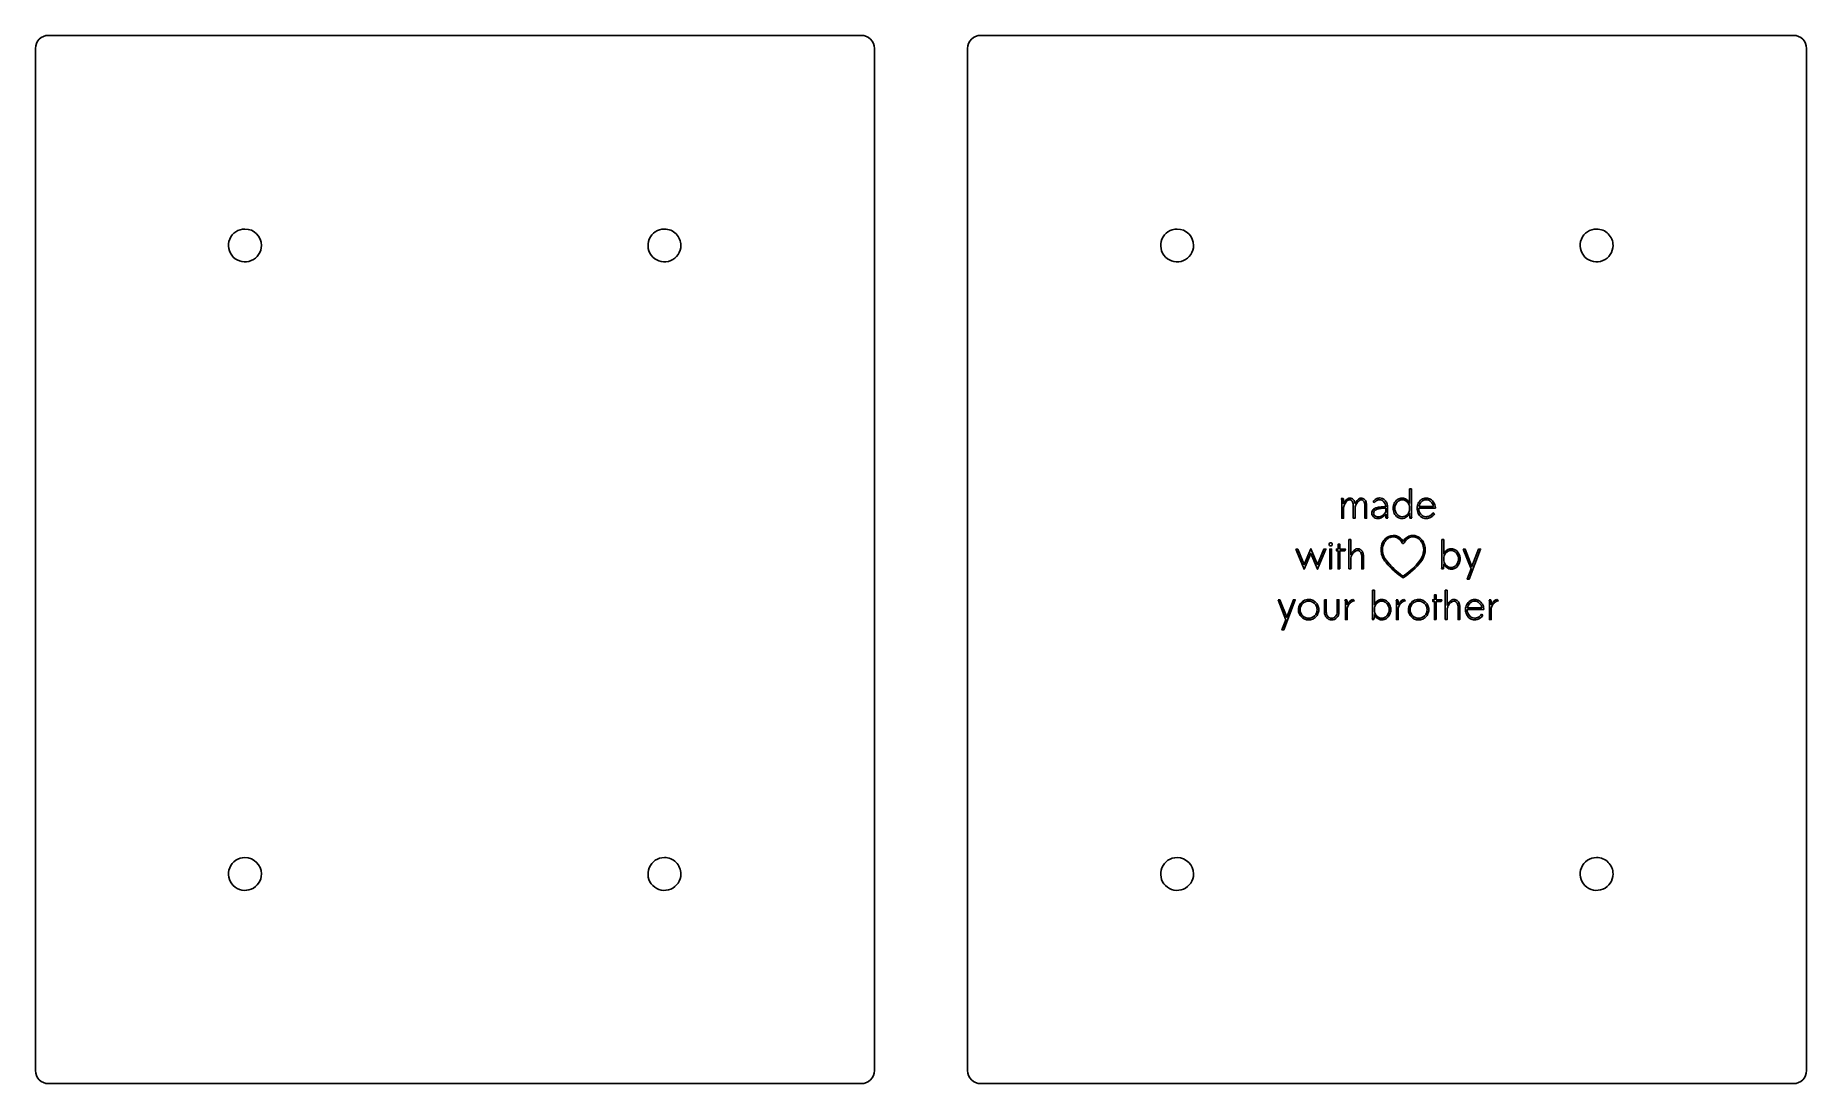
# Model space of a CAD drawing. Extents: x 5 to 166, y 5 to 100.
import ezdxf

# ---------------------------------------------------------------- set-up
doc = ezdxf.new("R2010")
doc.units = 0
doc.layers.get('0').update_dxf_attribs({"linetype": 'CONTINUOUS'})

msp = doc.modelspace()

# ---------------------------------------------------------------- linework, layer by layer
at = {"color": 7}
for points in [[(6.177695, 100.25247), (80.026958, 100.25247)], [(90.844358, 100.25247), (164.693621, 100.25247)], [(5.001031, 6.17519), (5.001031, 99.075806)], [(81.203622, 99.075806), (81.203622, 6.17519)], [(89.667694, 6.17519), (89.667694, 99.075806)], [(165.870285, 99.075806), (165.870285, 6.17519)], [(123.612941, 58.18237), (123.784305, 58.18237)], [(123.818242, 57.279131), (123.818242, 56.372323), (123.657587, 56.372323), (123.657587, 57.943172)], [(123.818242, 57.943172), (123.818242, 57.682554)], [(129.814243, 57.718255), (129.814243, 59.037412), (129.973111, 59.037412), (129.973111, 56.611521)], [(124.860715, 57.271991), (124.860715, 56.372323), (124.70006, 56.372323), (124.70006, 57.489768)], [(125.912114, 57.486198), (125.912114, 56.372323), (125.751459, 56.372323), (125.751459, 57.486198)], [(126.63326, 57.795034), (126.506521, 57.878932)], [(127.597189, 57.409462), (127.645388, 57.409462)], [(127.645379, 56.611521), (127.645379, 56.75254)], [(127.645383, 56.952466), (127.645383, 57.295197)], [(127.84888, 56.372323), (127.677512, 56.372323)], [(127.804255, 57.409462), (127.804255, 56.611542)], [(129.814243, 56.611521), (129.814243, 56.836438)], [(130.015936, 56.372323), (129.844572, 56.372323)], [(132.15622, 57.279131), (130.640706, 57.279131)], [(130.665699, 57.430861), (131.981282, 57.430861)], [(131.9313, 56.868569), (132.072323, 56.788241)], [(132.15265, 57.359459), (132.15622, 57.279131)], [(124.307328, 51.766879), (124.307328, 54.431967), (124.467983, 54.431967), (124.467983, 53.062829)], [(132.75421, 52.006076), (132.75421, 54.431967), (132.914869, 54.431967), (132.914869, 53.112811)], [(124.467987, 52.673687), (124.467987, 51.766879), (124.307328, 51.766879)], [(125.624699, 52.884324), (125.624699, 51.766879), (125.467614, 51.766879), (125.467614, 52.884324)], [(132.880949, 51.766879), (132.709585, 51.766879)], [(132.914869, 52.230993), (132.914869, 52.006076)], [(122.083147, 48.971481), (122.243802, 48.971481), (122.243802, 47.852251)], [(122.083147, 47.852251), (122.083147, 48.971481)], [(123.232723, 47.852251), (123.232723, 48.971481), (123.393378, 48.971481), (123.393378, 47.852251)], [(123.94496, 48.971481), (124.116328, 48.971481)], [(124.150222, 48.091448), (124.150222, 47.161434), (123.989567, 47.161434), (123.989567, 48.732284)], [(124.150222, 48.732284), (124.150222, 48.507367)], [(124.642896, 49.000042), (124.821404, 48.873303)], [(126.452965, 47.400632), (126.452965, 49.826523), (126.61362, 49.826523), (126.61362, 48.507367)], [(128.578966, 48.971481), (128.75033, 48.971481)], [(128.784267, 48.091448), (128.784267, 47.161434), (128.623608, 47.161434), (128.623608, 48.732284)], [(128.784267, 48.732284), (128.784267, 48.507367)], [(129.276941, 49.000042), (129.455444, 48.873303)], [(133.05767, 47.161434), (133.05767, 49.826523), (133.218325, 49.826523), (133.218325, 48.457385)], [(134.375045, 48.278879), (134.375045, 47.161434), (134.21796, 47.161434), (134.21796, 48.278879)], [(137.025851, 48.971481), (137.197216, 48.971481)], [(137.23111, 48.091448), (137.23111, 47.161434), (137.070455, 47.161434), (137.070455, 48.732284)], [(137.23111, 48.732284), (137.23111, 48.507367)], [(137.723787, 49.000042), (137.902291, 48.873303)], [(126.579705, 47.161434), (126.408336, 47.161434)], [(126.61362, 47.625549), (126.61362, 47.400632)], [(133.218329, 48.068243), (133.218329, 47.161434), (133.05767, 47.161434)], [(136.558167, 48.068243), (135.042652, 48.068243)], [(135.067645, 48.219973), (136.383228, 48.219973)], [(136.333247, 47.65768), (136.474269, 47.577352)], [(136.554597, 48.14857), (136.558167, 48.068243)], [(80.026958, 4.998526), (6.177695, 4.998526)], [(164.693621, 4.998526), (90.844358, 4.998526)]]:
    msp.add_lwpolyline(points, dxfattribs=at)
for points in [[(6.177695, 100.25247)], [(90.844358, 100.25247)], [(24.032339, 82.657008)], [(62.132343, 82.657008)], [(108.699, 82.657008)], [(146.79898, 82.657008)], [(123.612962, 58.18237)], [(126.958122, 56.500854)], [(127.848884, 56.372345)], [(129.614299, 56.731119)], [(130.01594, 56.372323)], [(130.665699, 57.430861)], [(119.473395, 53.576925), (119.648329, 53.576925), (120.240971, 52.161376), (120.847887, 53.609056), (121.456595, 52.161376), (122.034952, 53.576925), (122.206316, 53.576925), (121.456595, 51.736533), (120.842534, 53.182428), (120.235614, 51.736533)], [(122.500824, 54.005339)], [(122.725766, 51.766879), (122.565111, 51.766879), (122.565111, 53.576925), (122.725766, 53.576925)], [(123.482632, 51.766879), (123.321977, 51.766879), (123.321977, 53.418056), (123.163105, 53.418056), (123.163105, 53.576925), (123.321977, 53.576925), (123.321977, 54.005339), (123.482632, 54.005339), (123.482632, 53.576925), (123.982445, 53.576925), (123.928893, 53.418056), (123.482632, 53.418056)], [(133.113009, 53.219914)], [(134.689214, 53.576925), (134.853439, 53.576925), (135.476422, 51.9793), (136.085125, 53.576925), (136.256493, 53.576925), (135.215803, 50.836864), (135.044439, 50.836864), (135.396094, 51.763309)], [(132.880932, 51.766879)], [(129.199255, 50.967662)], [(129.363385, 51.214501)], [(117.863274, 48.971481), (118.027499, 48.971481), (118.650486, 47.373856), (119.259189, 48.971481), (119.430553, 48.971481), (118.389867, 46.23142), (118.218503, 46.23142), (118.570158, 47.157864)], [(120.639037, 49.000042)], [(123.944938, 48.971481)], [(126.81176, 48.61447)], [(128.578983, 48.971481)], [(130.628209, 49.000042)], [(132.232978, 47.161434), (132.072323, 47.161434), (132.072323, 48.812611), (131.913451, 48.812611), (131.913451, 48.971481), (132.072323, 48.971481), (132.072323, 49.399895), (132.232978, 49.399895), (132.232978, 48.971481), (132.732791, 48.971481), (132.679239, 48.812611), (132.232978, 48.812611)], [(137.02583, 48.971481)], [(119.871462, 48.068243)], [(126.579726, 47.161434)], [(129.860638, 48.068243)], [(135.067645, 48.219973)], [(24.032339, 25.541541)], [(62.132343, 25.541541)], [(108.699, 25.541541)], [(146.79898, 25.541541)]]:
    msp.add_lwpolyline(points, close=True, dxfattribs=at)
for points in [[(5.001031, 99.075806), (5.001031, 99.387877), (5.125001, 99.687166), (5.345668, 99.907833)], [(5.345668, 99.907833), (5.566336, 100.128501), (5.865625, 100.25247), (6.177695, 100.25247)], [(80.026958, 100.25247), (80.339029, 100.25247), (80.638318, 100.128501), (80.858985, 99.907833)], [(80.858985, 99.907833), (81.079653, 99.687166), (81.203622, 99.387877), (81.203622, 99.075806)], [(89.667694, 99.075806), (89.667694, 99.387877), (89.791664, 99.687166), (90.012331, 99.907833)], [(90.012331, 99.907833), (90.232998, 100.128501), (90.532287, 100.25247), (90.844358, 100.25247)], [(164.693621, 100.25247), (165.005692, 100.25247), (165.304981, 100.128501), (165.525648, 99.907833)], [(165.525648, 99.907833), (165.746315, 99.687166), (165.870285, 99.387877), (165.870285, 99.075806)], [(24.032339, 82.657008), (23.428375, 82.657008), (22.88388, 82.293189), (22.652753, 81.735198)], [(25.525592, 81.163755), (25.525592, 81.988456), (24.85704, 82.657008), (24.032339, 82.657008)], [(62.132343, 82.657008), (61.528379, 82.657008), (60.983884, 82.293189), (60.752757, 81.735198)], [(63.188232, 82.219644), (62.908193, 82.499684), (62.528378, 82.657008), (62.132343, 82.657008)], [(63.625596, 81.163755), (63.625596, 81.55979), (63.468272, 81.939605), (63.188232, 82.219644)], [(108.699, 82.657008), (108.095036, 82.657008), (107.550541, 82.293189), (107.319414, 81.735198)], [(110.192253, 81.163755), (110.192253, 81.988456), (109.523701, 82.657008), (108.699, 82.657008)], [(146.79898, 82.657008), (146.195016, 82.657008), (145.650521, 82.293189), (145.419394, 81.735198)], [(147.854869, 82.219644), (147.57483, 82.499684), (147.195015, 82.657008), (146.79898, 82.657008)], [(148.292233, 81.163755), (148.292233, 81.55979), (148.134909, 81.939605), (147.854869, 82.219644)], [(22.652753, 81.735198), (22.421626, 81.177208), (22.549382, 80.534933), (22.97645, 80.107866)], [(24.603782, 79.784169), (25.161773, 80.015296), (25.525592, 80.55979), (25.525592, 81.163755)], [(60.752757, 81.735198), (60.52163, 81.177208), (60.649386, 80.534933), (61.076454, 80.107866)], [(62.703786, 79.784169), (63.261777, 80.015296), (63.625596, 80.55979), (63.625596, 81.163755)], [(107.319414, 81.735198), (107.088287, 81.177208), (107.216043, 80.534933), (107.643111, 80.107866)], [(109.270443, 79.784169), (109.828434, 80.015296), (110.192253, 80.55979), (110.192253, 81.163755)], [(145.419394, 81.735198), (145.188267, 81.177208), (145.316023, 80.534933), (145.743091, 80.107866)], [(147.370423, 79.784169), (147.928414, 80.015296), (148.292233, 80.55979), (148.292233, 81.163755)], [(22.97645, 80.107866), (23.403517, 79.680798), (24.045792, 79.553042), (24.603782, 79.784169)], [(61.076454, 80.107866), (61.503521, 79.680798), (62.145796, 79.553042), (62.703786, 79.784169)], [(107.643111, 80.107866), (108.070178, 79.680798), (108.712453, 79.553042), (109.270443, 79.784169)], [(145.743091, 80.107866), (146.170158, 79.680798), (146.812433, 79.553042), (147.370423, 79.784169)], [(123.657587, 57.943172), (123.657587, 58.045516), (123.642712, 58.125248), (123.612962, 58.18237)], [(123.784305, 58.18237), (123.80693, 58.103827), (123.818242, 58.024095), (123.818242, 57.943172)], [(123.818242, 57.682554), (123.875365, 57.822979), (123.957478, 57.946147), (124.064581, 58.052061)], [(124.112775, 57.921752), (124.028285, 57.836069), (123.958073, 57.732536), (123.902139, 57.611152)], [(124.064581, 58.052061), (124.171684, 58.157974), (124.272837, 58.210931), (124.368041, 58.210931)], [(124.351975, 58.050276), (124.278193, 58.050276), (124.19846, 58.007434), (124.112775, 57.921752)], [(124.523339, 57.996724), (124.475738, 58.032425), (124.418617, 58.050276), (124.351975, 58.050276)], [(124.368041, 58.210931), (124.509654, 58.210931), (124.623302, 58.161544), (124.708987, 58.062771)], [(124.632229, 57.85749), (124.60843, 57.915801), (124.572134, 57.962213), (124.523339, 57.996724)], [(124.708987, 58.062771), (124.794668, 57.965188), (124.848814, 57.838449), (124.871424, 57.682554)], [(124.871424, 57.682554), (124.930927, 57.827739), (125.01066, 57.950907), (125.110623, 58.052061)], [(125.110623, 58.052061), (125.211775, 58.154404), (125.311143, 58.205576), (125.408727, 58.205576)], [(125.405157, 58.046705), (125.325424, 58.046705), (125.242121, 58.001484), (125.155248, 57.911041)], [(125.574738, 57.993154), (125.527138, 58.028855), (125.470611, 58.046705), (125.405157, 58.046705)], [(125.408727, 58.205576), (125.52059, 58.205576), (125.615198, 58.17047), (125.692551, 58.100257)], [(125.681842, 57.852134), (125.658043, 57.910446), (125.622342, 57.957453), (125.574738, 57.993154)], [(125.692551, 58.100257), (125.771093, 58.031235), (125.827024, 57.943767), (125.860345, 57.837854)], [(126.506521, 57.878932), (126.579112, 57.990795), (126.666579, 58.074693), (126.768922, 58.130625)], [(126.84211, 57.98782), (126.762377, 57.943789), (126.69276, 57.879527), (126.63326, 57.795034)], [(126.768922, 58.130625), (126.871265, 58.186557), (126.97837, 58.214522), (127.090236, 58.214522)], [(127.090236, 58.053867), (127.005743, 58.053867), (126.923034, 58.031852), (126.84211, 57.98782)], [(127.090236, 58.214522), (127.180677, 58.214522), (127.26755, 58.196077), (127.350854, 58.159186)], [(127.470449, 57.878932), (127.360966, 57.995555), (127.234228, 58.053867), (127.090236, 58.053867)], [(127.350854, 58.159186), (127.435344, 58.123485), (127.51091, 58.072313), (127.577552, 58.005671)], [(127.577552, 58.005671), (127.644195, 57.940219), (127.697746, 57.855726), (127.738207, 57.752193)], [(128.427255, 57.741461), (128.499846, 57.884265), (128.599213, 57.997914), (128.725358, 58.082407)], [(129.143044, 58.050276), (128.960968, 58.050276), (128.803287, 57.975303), (128.670003, 57.825359)], [(128.725358, 58.082407), (128.852692, 58.168089), (128.991926, 58.210931), (129.143062, 58.210931)], [(129.616082, 57.825359), (129.483989, 57.975303), (129.326309, 58.050276), (129.143044, 58.050276)], [(129.143062, 58.210931), (129.279915, 58.210931), (129.414983, 58.160949), (129.548268, 58.060986)], [(129.548268, 58.060986), (129.681553, 57.962213), (129.770211, 57.847969), (129.814243, 57.718255)], [(130.59965, 57.741461), (130.673432, 57.884265), (130.77399, 57.997914), (130.901324, 58.082407)], [(131.320814, 58.050276), (131.162539, 58.050276), (131.021519, 57.991964), (130.897754, 57.87534)], [(130.901324, 58.082407), (131.029849, 58.168089), (131.169679, 58.210931), (131.320814, 58.210931)], [(131.320814, 58.210931), (131.463618, 58.210931), (131.596307, 58.172255), (131.718881, 58.094902)], [(131.745657, 57.87534), (131.621891, 57.991964), (131.480277, 58.050276), (131.320814, 58.050276)], [(131.718881, 58.094902), (131.842643, 58.01874), (131.942607, 57.915802), (132.018771, 57.786088)], [(123.902139, 57.611152), (123.846208, 57.489768), (123.818242, 57.379095), (123.818242, 57.279131)], [(124.683994, 57.678984), (124.673283, 57.739676), (124.656028, 57.799178), (124.632229, 57.85749)], [(124.70006, 57.489768), (124.70006, 57.55522), (124.694705, 57.618292), (124.683994, 57.678984)], [(124.942829, 57.595086), (124.888086, 57.473703), (124.860715, 57.366004), (124.860715, 57.271991)], [(125.155248, 57.911041), (125.068376, 57.821789), (124.997569, 57.71647), (124.942829, 57.595086)], [(125.735393, 57.673629), (125.724682, 57.734321), (125.706832, 57.793822), (125.681842, 57.852134)], [(125.751459, 57.486198), (125.751459, 57.55046), (125.746104, 57.612937), (125.735393, 57.673629)], [(125.860345, 57.837854), (125.894858, 57.733131), (125.912114, 57.615912), (125.912114, 57.486198)], [(126.386934, 56.840008), (126.386934, 56.9007), (126.395855, 56.956631), (126.413697, 57.007803)], [(126.420828, 56.666857), (126.398232, 56.723979), (126.386934, 56.781696), (126.386934, 56.840008)], [(126.413697, 57.007803), (126.432742, 57.058975), (126.456542, 57.102411), (126.485098, 57.138112)], [(126.520792, 56.507987), (126.47676, 56.557969), (126.443439, 56.610926), (126.420828, 56.666857)], [(126.485098, 57.138112), (126.514851, 57.175003), (126.553527, 57.207729), (126.601128, 57.23629)], [(126.6993, 56.386603), (126.624327, 56.417544), (126.564824, 56.458006), (126.520792, 56.507987)], [(126.570778, 56.968539), (126.55411, 56.929268), (126.545776, 56.886427), (126.545776, 56.840015)], [(126.545776, 56.840015), (126.545776, 56.754332), (126.581477, 56.676385), (126.652879, 56.606173)], [(126.638609, 57.068502), (126.61123, 57.041132), (126.58862, 57.007811), (126.570778, 56.968539)], [(126.601128, 57.23629), (126.64992, 57.266041), (126.696331, 57.289842), (126.740364, 57.307692)], [(126.745712, 57.14526), (126.701683, 57.122649), (126.665982, 57.097064), (126.638609, 57.068502)], [(126.652879, 56.606173), (126.724281, 56.53596), (126.826029, 56.500854), (126.958122, 56.500854)], [(126.958131, 56.341977), (126.861739, 56.341977), (126.775462, 56.356853), (126.6993, 56.386603)], [(126.740364, 57.307692), (126.785584, 57.326734), (126.841516, 57.3428), (126.908158, 57.355889)], [(126.876021, 57.202382), (126.834372, 57.188102), (126.790935, 57.169062), (126.745712, 57.14526)], [(127.027753, 57.243437), (126.96825, 57.231537), (126.917673, 57.217852), (126.876021, 57.202382)], [(126.908158, 57.355889), (126.9748, 57.370168), (127.032517, 57.380283), (127.081309, 57.386234)], [(127.336562, 56.458006), (127.217559, 56.380653), (127.091416, 56.341977), (126.958131, 56.341977)], [(126.958135, 56.500847), (127.094988, 56.500847), (127.227677, 56.546664), (127.356202, 56.638297)], [(127.186621, 57.268425), (127.1414, 57.263666), (127.088444, 57.255336), (127.027753, 57.243437)], [(127.081309, 57.386234), (127.130101, 57.393374), (127.190792, 57.39873), (127.263383, 57.402301)], [(127.35085, 57.282705), (127.286587, 57.279133), (127.231844, 57.274374), (127.186621, 57.268425)], [(127.263383, 57.402301), (127.335976, 57.405872), (127.393099, 57.407658), (127.434751, 57.407658)], [(127.645379, 56.75254), (127.559695, 56.633536), (127.456756, 56.535358), (127.336562, 56.458006)], [(127.50436, 57.291631), (127.467471, 57.290428), (127.416301, 57.287453), (127.35085, 57.282705)], [(127.356202, 56.638297), (127.484727, 56.729929), (127.581121, 56.834653), (127.645383, 56.952466)], [(127.434751, 57.407658), (127.477592, 57.408861), (127.531738, 57.409462), (127.597189, 57.409462)], [(127.645388, 57.409462), (127.639431, 57.605818), (127.581118, 57.762308), (127.470449, 57.878932)], [(127.645383, 57.295197), (127.589452, 57.293994), (127.542444, 57.292805), (127.50436, 57.291631)], [(127.677512, 56.372323), (127.65609, 56.440155), (127.645379, 56.519888), (127.645379, 56.611521)], [(127.738207, 57.752193), (127.779859, 57.648659), (127.801875, 57.534416), (127.804255, 57.409462)], [(127.804255, 56.611542), (127.804255, 56.508009), (127.819132, 56.428276), (127.848884, 56.372345)], [(128.320152, 57.279131), (128.320152, 57.445737), (128.355853, 57.599846), (128.427255, 57.741461)], [(128.427255, 56.813232), (128.355853, 56.957227), (128.320152, 57.112526), (128.320152, 57.279131)], [(128.725358, 56.472286), (128.599213, 56.556779), (128.499846, 56.670427), (128.427255, 56.813232)], [(128.670003, 57.825359), (128.536718, 57.675414), (128.470076, 57.493338), (128.470076, 57.279131)], [(128.470076, 57.279131), (128.470076, 57.066115), (128.536718, 56.883444), (128.670003, 56.731119)], [(128.670003, 56.731119), (128.803287, 56.579985), (128.960968, 56.504417), (129.143044, 56.504417)], [(129.143062, 56.345547), (128.991926, 56.345547), (128.852692, 56.387794), (128.725358, 56.472286)], [(129.143044, 56.504417), (129.325121, 56.504417), (129.482206, 56.579985), (129.614299, 56.731119)], [(129.544698, 56.497277), (129.411414, 56.396124), (129.277535, 56.345547), (129.143062, 56.345547)], [(129.814243, 56.836438), (129.76902, 56.712674), (129.679172, 56.59962), (129.544698, 56.497277)], [(129.614299, 56.731119), (129.747584, 56.882254), (129.814226, 57.064925), (129.814226, 57.279131)], [(129.814226, 57.279131), (129.814226, 57.493338), (129.748178, 57.675414), (129.616082, 57.825359)], [(129.844572, 56.372323), (129.824353, 56.442535), (129.814243, 56.522268), (129.814243, 56.611521)], [(129.973111, 56.611521), (129.973111, 56.509177), (129.987387, 56.429445), (130.01594, 56.372323)], [(130.49076, 57.279131), (130.49076, 57.444547), (130.527057, 57.598657), (130.59965, 57.741461)], [(130.597863, 56.813232), (130.526461, 56.957227), (130.49076, 57.112526), (130.49076, 57.279131)], [(130.895967, 56.472286), (130.769825, 56.556779), (130.670457, 56.670427), (130.597863, 56.813232)], [(130.640706, 57.279131), (130.640706, 57.066115), (130.707348, 56.885229), (130.840633, 56.736474)], [(130.897754, 57.87534), (130.77518, 57.758717), (130.697828, 57.610557), (130.665699, 57.430861)], [(130.840633, 56.736474), (130.973917, 56.58772), (131.131598, 56.513343), (131.313674, 56.513343)], [(131.313674, 56.345547), (131.162539, 56.345547), (131.023303, 56.387794), (130.895967, 56.472286)], [(131.313674, 56.513343), (131.433865, 56.513343), (131.551678, 56.545474), (131.667112, 56.609735)], [(131.751009, 56.468716), (131.609396, 56.386604), (131.463618, 56.345547), (131.313674, 56.345547)], [(131.667112, 56.609735), (131.782546, 56.673998), (131.870609, 56.760275), (131.9313, 56.868569)], [(131.981282, 57.430861), (131.947961, 57.610557), (131.869419, 57.758717), (131.745657, 57.87534)], [(132.072323, 56.788241), (131.999729, 56.658527), (131.892625, 56.552019), (131.751009, 56.468716)], [(132.018771, 57.786088), (132.094933, 57.656373), (132.139559, 57.514164), (132.15265, 57.359459)], [(127.577857, 54.487834), (127.780989, 54.700954), (128.032431, 54.808003), (128.332086, 54.80894)], [(128.332086, 54.80894), (128.452381, 54.809327), (128.535406, 54.797173), (128.634902, 54.764647)], [(128.634902, 54.764647), (128.858121, 54.691682), (129.060036, 54.528259), (129.199289, 54.307845)], [(129.24577, 54.307845), (129.414196, 54.574437), (129.661325, 54.747441), (129.946747, 54.798563)], [(129.946747, 54.798563), (130.023174, 54.812254), (130.189925, 54.812116), (130.275776, 54.798313)], [(130.275776, 54.798313), (130.51065, 54.760523), (130.70409, 54.658971), (130.867206, 54.487836)], [(122.541892, 53.901805), (122.514514, 53.930367), (122.500824, 53.964878), (122.500824, 54.005339)], [(122.50085, 54.005339), (122.50085, 54.04461), (122.514539, 54.078526), (122.541918, 54.107087)], [(122.645426, 53.86075), (122.604965, 53.86075), (122.570454, 53.874435), (122.541892, 53.901805)], [(122.541918, 54.107087), (122.570471, 54.135649), (122.604982, 54.149929), (122.645451, 54.149929)], [(122.747176, 53.901805), (122.719798, 53.874435), (122.685881, 53.86075), (122.645426, 53.86075)], [(122.645451, 54.149929), (122.684724, 54.149929), (122.718045, 54.135649), (122.745415, 54.107087)], [(122.745415, 54.107087), (122.773968, 54.078526), (122.788244, 54.04461), (122.788244, 54.005339)], [(122.788244, 54.005339), (122.788244, 53.964878), (122.774555, 53.930367), (122.747176, 53.901805)], [(124.467983, 53.062829), (124.529863, 53.208014), (124.61971, 53.334753), (124.737524, 53.443046)], [(124.658988, 53.161007), (124.604245, 53.082465), (124.558429, 52.998567), (124.521539, 52.909314)], [(124.855345, 53.362719), (124.780372, 53.307977), (124.714919, 53.24074), (124.658988, 53.161007)], [(124.737524, 53.443046), (124.855338, 53.55134), (124.968986, 53.605487), (125.078469, 53.605487)], [(125.074904, 53.444831), (125.004693, 53.444831), (124.931507, 53.41746), (124.855345, 53.362719)], [(125.265908, 53.39128), (125.212354, 53.426981), (125.148686, 53.444831), (125.074904, 53.444831)], [(125.078469, 53.605487), (125.199855, 53.605487), (125.302198, 53.57157), (125.385499, 53.503738)], [(125.389074, 53.252045), (125.361695, 53.310357), (125.32064, 53.356769), (125.265908, 53.39128)], [(125.385499, 53.503738), (125.469992, 53.435906), (125.530685, 53.349033), (125.567577, 53.24312)], [(125.447982, 53.07354), (125.436068, 53.134232), (125.416432, 53.193733), (125.389074, 53.252045)], [(125.567577, 53.24312), (125.605658, 53.137207), (125.624699, 53.017608), (125.624699, 52.884324)], [(127.21975, 53.505428), (127.21975, 53.768986), (127.267786, 53.980981), (127.376315, 54.196443)], [(127.228213, 53.309394), (127.22323, 53.345947), (127.21975, 53.434158), (127.21975, 53.505428)], [(127.354755, 52.848687), (127.293892, 52.985234), (127.248334, 53.151186), (127.228213, 53.309394)], [(127.501603, 54.150392), (127.308029, 53.76692), (127.302827, 53.277694), (127.488114, 52.883079)], [(127.376315, 54.196443), (127.437178, 54.317286), (127.495081, 54.400989), (127.577857, 54.487834)], [(127.676176, 54.393562), (127.615665, 54.330264), (127.537318, 54.221138), (127.501603, 54.150392)], [(127.930032, 54.582144), (127.833145, 54.534467), (127.756318, 54.477399), (127.676176, 54.393562)], [(128.365288, 54.672883), (128.196682, 54.678442), (128.073538, 54.652757), (127.930032, 54.582144)], [(128.641453, 54.6181), (128.550205, 54.654601), (128.476532, 54.66922), (128.365288, 54.672883)], [(129.139758, 54.138343), (129.019037, 54.367401), (128.841968, 54.537881), (128.641453, 54.6181)], [(129.222525, 54.068459), (129.187042, 54.068459), (129.168218, 54.08431), (129.139758, 54.138343)], [(129.199289, 54.307845), (129.210287, 54.290494), (129.220768, 54.276292), (129.22253, 54.276292)], [(129.305289, 54.138343), (129.276807, 54.084301), (129.258035, 54.068459), (129.222525, 54.068459)], [(129.22253, 54.276292), (129.224678, 54.276292), (129.234773, 54.290499), (129.24577, 54.307845)], [(129.803594, 54.6181), (129.603078, 54.537881), (129.426014, 54.367401), (129.305289, 54.138343)], [(130.079754, 54.672883), (129.968523, 54.669231), (129.894846, 54.654608), (129.803594, 54.6181)], [(130.515023, 54.582144), (130.371513, 54.652762), (130.248365, 54.678431), (130.079754, 54.672883)], [(130.76888, 54.393562), (130.688737, 54.477399), (130.611898, 54.53447), (130.515023, 54.582144)], [(130.94344, 54.150392), (130.907742, 54.221138), (130.829399, 54.330261), (130.76888, 54.393562)], [(130.867206, 54.487836), (130.949974, 54.400991), (131.007873, 54.317288), (131.06874, 54.196446)], [(131.216894, 53.309396), (131.182055, 53.036616), (131.090842, 52.801581), (130.921613, 52.54852)], [(130.953793, 52.876089), (131.142173, 53.274341), (131.138208, 53.764643), (130.94344, 54.150392)], [(131.06874, 54.196446), (131.145102, 54.044856), (131.191914, 53.889353), (131.216774, 53.704787)], [(131.216774, 53.704787), (131.227771, 53.623327), (131.227814, 53.394858), (131.216894, 53.309396)], [(132.914869, 53.112811), (132.958898, 53.242525), (133.046961, 53.356768), (133.179057, 53.455542)], [(133.113009, 53.219914), (132.980915, 53.06997), (132.914869, 52.887894), (132.914869, 52.673687)], [(133.586046, 53.444831), (133.402781, 53.444831), (133.245102, 53.369859), (133.113009, 53.219914)], [(133.179057, 53.455542), (133.312339, 53.555505), (133.448002, 53.605487), (133.586046, 53.605487)], [(133.586046, 53.605487), (133.737181, 53.605487), (133.875821, 53.562645), (134.001966, 53.476962)], [(134.057301, 53.219914), (133.924019, 53.369859), (133.766934, 53.444831), (133.586046, 53.444831)], [(134.001966, 53.476962), (134.128111, 53.39247), (134.226885, 53.278821), (134.298287, 53.136017)], [(134.257228, 52.673687), (134.257228, 52.887894), (134.190585, 53.06997), (134.057301, 53.219914)], [(134.298287, 53.136017), (134.370878, 52.993212), (134.407173, 52.839102), (134.407173, 52.673687)], [(124.521539, 52.909314), (124.485838, 52.820062), (124.467987, 52.741519), (124.467987, 52.673687)], [(125.467614, 52.884324), (125.467614, 52.949776), (125.46107, 53.012848), (125.447982, 53.07354)], [(128.681021, 51.355148), (128.004483, 51.908758), (127.540991, 52.430698), (127.354755, 52.848687)], [(127.488114, 52.883079), (127.681614, 52.471005), (128.168402, 51.938253), (128.847497, 51.395322)], [(129.36345, 51.214501), (129.896555, 51.615059), (130.352749, 52.03856), (130.647622, 52.406664)], [(130.921613, 52.54852), (130.630825, 52.113701), (130.080704, 51.578333), (129.420842, 51.088018)], [(130.647622, 52.406664), (130.77751, 52.568809), (130.890094, 52.74143), (130.953793, 52.876089)], [(132.709585, 51.766879), (132.739335, 51.82638), (132.75421, 51.906113), (132.75421, 52.006076)], [(132.914869, 52.006076), (132.914869, 51.925154), (132.903556, 51.845421), (132.880932, 51.766879)], [(132.914869, 52.673687), (132.914869, 52.45948), (132.980915, 52.27681), (133.113009, 52.125675)], [(133.182627, 51.891832), (133.049342, 51.994176), (132.960089, 52.107229), (132.914869, 52.230993)], [(133.113009, 52.125675), (133.245102, 51.97454), (133.402781, 51.898973), (133.586046, 51.898973)], [(133.586046, 51.740103), (133.450384, 51.740103), (133.315911, 51.790679), (133.182627, 51.891832)], [(133.586046, 51.898973), (133.766934, 51.898973), (133.924019, 51.97454), (134.057301, 52.125675)], [(134.001966, 51.866842), (133.875821, 51.782349), (133.737181, 51.740103), (133.586046, 51.740103)], [(134.298287, 52.207788), (134.226885, 52.064983), (134.128111, 51.951334), (134.001966, 51.866842)], [(134.057301, 52.125675), (134.190585, 52.278), (134.257228, 52.46067), (134.257228, 52.673687)], [(134.407173, 52.673687), (134.407173, 52.507082), (134.370878, 52.351782), (134.298287, 52.207788)], [(129.199307, 50.967659), (129.166616, 50.977226), (128.892118, 51.182415), (128.681021, 51.355148)], [(128.847497, 51.395322), (128.972866, 51.295092), (129.214613, 51.113151), (129.222427, 51.113151)], [(129.420842, 51.088018), (129.250427, 50.961388), (129.240048, 50.955751), (129.199255, 50.967662)], [(129.222427, 51.113151), (129.226293, 51.113151), (129.289201, 51.158763), (129.363385, 51.214501)], [(119.712594, 48.068243), (119.712594, 48.237228), (119.753651, 48.393123), (119.835764, 48.535927)], [(119.835764, 48.535927), (119.919065, 48.679922), (120.031523, 48.792975), (120.173135, 48.875088)], [(120.096382, 48.612685), (119.946435, 48.46155), (119.871462, 48.28007), (119.871462, 48.068243)], [(120.642607, 48.839387), (120.42959, 48.839387), (120.247514, 48.763819), (120.096382, 48.612685)], [(120.173135, 48.875088), (120.315942, 48.958391), (120.471243, 49.000042), (120.639037, 49.000042)], [(120.639037, 49.000042), (120.763991, 49.000042), (120.883589, 48.975646), (120.997832, 48.926855)], [(121.18705, 48.612685), (121.037106, 48.763819), (120.855625, 48.839387), (120.642607, 48.839387)], [(120.997832, 48.926855), (121.112078, 48.878063), (121.210851, 48.812016), (121.294153, 48.728713)], [(121.413752, 48.068243), (121.413752, 48.28007), (121.338185, 48.46155), (121.18705, 48.612685)], [(121.294153, 48.728713), (121.377454, 48.645411), (121.443501, 48.546043), (121.492293, 48.430609)], [(121.492293, 48.430609), (121.541085, 48.315175), (121.56548, 48.194387), (121.56548, 48.068243)], [(123.989567, 48.732284), (123.989567, 48.834627), (123.974691, 48.914359), (123.944938, 48.971481)], [(124.116328, 48.971481), (124.138924, 48.892939), (124.150222, 48.813206), (124.150222, 48.732284)], [(124.150222, 48.507367), (124.177601, 48.598999), (124.241267, 48.694202), (124.341222, 48.792976)], [(124.250186, 48.468095), (124.183543, 48.346711), (124.150222, 48.221162), (124.150222, 48.091448)], [(124.507234, 48.76263), (124.403699, 48.688847), (124.318016, 48.590669), (124.250186, 48.468095)], [(124.341222, 48.792976), (124.441186, 48.891749), (124.541744, 48.960771), (124.642896, 49.000042)], [(124.821404, 48.873303), (124.71668, 48.873303), (124.611957, 48.836412), (124.507234, 48.76263)], [(126.61362, 48.507367), (126.657652, 48.637081), (126.745715, 48.751324), (126.877808, 48.850097)], [(126.81176, 48.61447), (126.679667, 48.464525), (126.61362, 48.282449), (126.61362, 48.068243)], [(127.284802, 48.839387), (127.101534, 48.839387), (126.943853, 48.764414), (126.81176, 48.61447)], [(126.877808, 48.850097), (127.011093, 48.95006), (127.146757, 49.000042), (127.284802, 49.000042)], [(127.284802, 49.000042), (127.435937, 49.000042), (127.574575, 48.957201), (127.700718, 48.871518)], [(127.756056, 48.61447), (127.622772, 48.764414), (127.465687, 48.839387), (127.284802, 48.839387)], [(127.700718, 48.871518), (127.826863, 48.787025), (127.925636, 48.673377), (127.997038, 48.530572)], [(127.955983, 48.068243), (127.955983, 48.282449), (127.889341, 48.464525), (127.756056, 48.61447)], [(127.997038, 48.530572), (128.069629, 48.387768), (128.105924, 48.233658), (128.105924, 48.068243)], [(128.623608, 48.732284), (128.623608, 48.834627), (128.608733, 48.914359), (128.578983, 48.971481)], [(128.75033, 48.971481), (128.772955, 48.892939), (128.784267, 48.813206), (128.784267, 48.732284)], [(128.784267, 48.507367), (128.811646, 48.598999), (128.875312, 48.694202), (128.975267, 48.792976)], [(128.884226, 48.468095), (128.817587, 48.346711), (128.784267, 48.221162), (128.784267, 48.091448)], [(129.141275, 48.76263), (129.037743, 48.688847), (128.95206, 48.590669), (128.884226, 48.468095)], [(128.975267, 48.792976), (129.075231, 48.891749), (129.175788, 48.960771), (129.276941, 49.000042)], [(129.455444, 48.873303), (129.350721, 48.873303), (129.245998, 48.836412), (129.141275, 48.76263)], [(129.701766, 48.068243), (129.701766, 48.237228), (129.742823, 48.393123), (129.824936, 48.535927)], [(129.824936, 48.535927), (129.908237, 48.679922), (130.020696, 48.792975), (130.162311, 48.875088)], [(130.085554, 48.612685), (129.93561, 48.46155), (129.860638, 48.28007), (129.860638, 48.068243)], [(130.631779, 48.839387), (130.418764, 48.839387), (130.236689, 48.763819), (130.085554, 48.612685)], [(130.162311, 48.875088), (130.305115, 48.958391), (130.460415, 49.000042), (130.628209, 49.000042)], [(130.628209, 49.000042), (130.753163, 49.000042), (130.872762, 48.975646), (130.987008, 48.926855)], [(131.176221, 48.612685), (131.026277, 48.763819), (130.844797, 48.839387), (130.631779, 48.839387)], [(130.987008, 48.926855), (131.101251, 48.878063), (131.200023, 48.812016), (131.283324, 48.728713)], [(131.402924, 48.068243), (131.402924, 48.28007), (131.327356, 48.46155), (131.176221, 48.612685)], [(131.283324, 48.728713), (131.366629, 48.645411), (131.432677, 48.546043), (131.481469, 48.430609)], [(131.481469, 48.430609), (131.53026, 48.315175), (131.554656, 48.194387), (131.554656, 48.068243)], [(133.218325, 48.457385), (133.280207, 48.602569), (133.370056, 48.729308), (133.48787, 48.837602)], [(133.271881, 48.30387), (133.23618, 48.214617), (133.218329, 48.136075), (133.218329, 48.068243)], [(133.409334, 48.555563), (133.354591, 48.47702), (133.308773, 48.393123), (133.271881, 48.30387)], [(133.605686, 48.757274), (133.530716, 48.702533), (133.465265, 48.635295), (133.409334, 48.555563)], [(133.48787, 48.837602), (133.605684, 48.945895), (133.719332, 49.000042), (133.828815, 49.000042)], [(133.82525, 48.839387), (133.755039, 48.839387), (133.681851, 48.812016), (133.605686, 48.757274)], [(134.01625, 48.785835), (133.962698, 48.821536), (133.899032, 48.839387), (133.82525, 48.839387)], [(133.828815, 49.000042), (133.9502, 49.000042), (134.052544, 48.966126), (134.135845, 48.898294)], [(134.139419, 48.646601), (134.112041, 48.704913), (134.070984, 48.751324), (134.01625, 48.785835)], [(134.135845, 48.898294), (134.220338, 48.830462), (134.281029, 48.743589), (134.317919, 48.637676)], [(134.198328, 48.468095), (134.186414, 48.528787), (134.166778, 48.588289), (134.139419, 48.646601)], [(134.21796, 48.278879), (134.21796, 48.344331), (134.211416, 48.407403), (134.198328, 48.468095)], [(134.317919, 48.637676), (134.356003, 48.531762), (134.375045, 48.412163), (134.375045, 48.278879)], [(134.892707, 48.068243), (134.892707, 48.233658), (134.929004, 48.387768), (135.001597, 48.530572)], [(135.001597, 48.530572), (135.075379, 48.673377), (135.175937, 48.787025), (135.30327, 48.871518)], [(135.2997, 48.664451), (135.177127, 48.547828), (135.099775, 48.399668), (135.067645, 48.219973)], [(135.72276, 48.839387), (135.564486, 48.839387), (135.423466, 48.781075), (135.2997, 48.664451)], [(135.30327, 48.871518), (135.431795, 48.957201), (135.571625, 49.000042), (135.72276, 49.000042)], [(135.72276, 49.000042), (135.865565, 49.000042), (135.998254, 48.961366), (136.120827, 48.884013)], [(136.147603, 48.664451), (136.023838, 48.781075), (135.882224, 48.839387), (135.72276, 48.839387)], [(136.120827, 48.884013), (136.24459, 48.807851), (136.344553, 48.704913), (136.420718, 48.575199)], [(136.383228, 48.219973), (136.349907, 48.399668), (136.271365, 48.547828), (136.147603, 48.664451)], [(136.420718, 48.575199), (136.49688, 48.445485), (136.541506, 48.303275), (136.554597, 48.14857)], [(137.070455, 48.732284), (137.070455, 48.834627), (137.05558, 48.914359), (137.02583, 48.971481)], [(137.197216, 48.971481), (137.219812, 48.892939), (137.23111, 48.813206), (137.23111, 48.732284)], [(137.23111, 48.507367), (137.258488, 48.598999), (137.322155, 48.694202), (137.42211, 48.792976)], [(137.331073, 48.468095), (137.264431, 48.346711), (137.23111, 48.221162), (137.23111, 48.091448)], [(137.588121, 48.76263), (137.48459, 48.688847), (137.398907, 48.590669), (137.331073, 48.468095)], [(137.42211, 48.792976), (137.522073, 48.891749), (137.622633, 48.960771), (137.723787, 49.000042)], [(137.902291, 48.873303), (137.797568, 48.873303), (137.692845, 48.836412), (137.588121, 48.76263)], [(119.983922, 47.407772), (119.803037, 47.589848), (119.712594, 47.810005), (119.712594, 48.068243)], [(119.871462, 48.068243), (119.871462, 47.855226), (119.946435, 47.672555), (120.096382, 47.520231)], [(120.639037, 47.134659), (120.383179, 47.134659), (120.164807, 47.225696), (119.983922, 47.407772)], [(120.096382, 47.520231), (120.247514, 47.369096), (120.42959, 47.293528), (120.642607, 47.293528)], [(120.997832, 47.207846), (120.883589, 47.159054), (120.763991, 47.134659), (120.639037, 47.134659)], [(120.642607, 47.293528), (120.855625, 47.293528), (121.037106, 47.369096), (121.18705, 47.520231)], [(121.294153, 47.405987), (121.210851, 47.323874), (121.112078, 47.257827), (120.997832, 47.207846)], [(121.18705, 47.520231), (121.338185, 47.672555), (121.413752, 47.855226), (121.413752, 48.068243)], [(121.492293, 47.704091), (121.443501, 47.588658), (121.377454, 47.48929), (121.294153, 47.405987)], [(121.56548, 48.068243), (121.56548, 47.940909), (121.541085, 47.819525), (121.492293, 47.704091)], [(122.272365, 47.345295), (122.14622, 47.486909), (122.083147, 47.655895), (122.083147, 47.852251)], [(122.243802, 47.852251), (122.243802, 47.696356), (122.290808, 47.564262), (122.38482, 47.455968)], [(122.73648, 47.134659), (122.554403, 47.134659), (122.399698, 47.204871), (122.272365, 47.345295)], [(122.38482, 47.455968), (122.478835, 47.347675), (122.593674, 47.293528), (122.729336, 47.293528)], [(122.729336, 47.293528), (122.866192, 47.293528), (122.984006, 47.347675), (123.082778, 47.455968)], [(123.202377, 47.345295), (123.075044, 47.204871), (122.919745, 47.134659), (122.73648, 47.134659)], [(123.082778, 47.455968), (123.182741, 47.565452), (123.232723, 47.697546), (123.232723, 47.852251)], [(123.393378, 47.852251), (123.393378, 47.655895), (123.329711, 47.486909), (123.202377, 47.345295)], [(126.408336, 47.161434), (126.438089, 47.220936), (126.452965, 47.300669), (126.452965, 47.400632)], [(126.61362, 47.400632), (126.61362, 47.319709), (126.602322, 47.239977), (126.579726, 47.161434)], [(126.61362, 48.068243), (126.61362, 47.854036), (126.679667, 47.671365), (126.81176, 47.520231)], [(126.881378, 47.286388), (126.748093, 47.388731), (126.65884, 47.501785), (126.61362, 47.625549)], [(126.81176, 47.520231), (126.943853, 47.369096), (127.101534, 47.293528), (127.284802, 47.293528)], [(127.284802, 47.134659), (127.149137, 47.134659), (127.014662, 47.185235), (126.881378, 47.286388)], [(127.284802, 47.293528), (127.465687, 47.293528), (127.622772, 47.369096), (127.756056, 47.520231)], [(127.700718, 47.261397), (127.574575, 47.176905), (127.435937, 47.134659), (127.284802, 47.134659)], [(127.997038, 47.602343), (127.925636, 47.459538), (127.826863, 47.34589), (127.700718, 47.261397)], [(127.756056, 47.520231), (127.889341, 47.672555), (127.955983, 47.855226), (127.955983, 48.068243)], [(128.105924, 48.068243), (128.105924, 47.901638), (128.069629, 47.746338), (127.997038, 47.602343)], [(129.973094, 47.407772), (129.792209, 47.589848), (129.701766, 47.810005), (129.701766, 48.068243)], [(129.860638, 48.068243), (129.860638, 47.855226), (129.93561, 47.672555), (130.085554, 47.520231)], [(130.628209, 47.134659), (130.372351, 47.134659), (130.153979, 47.225696), (129.973094, 47.407772)], [(130.085554, 47.520231), (130.236689, 47.369096), (130.418764, 47.293528), (130.631779, 47.293528)], [(130.987008, 47.207846), (130.872762, 47.159054), (130.753163, 47.134659), (130.628209, 47.134659)], [(130.631779, 47.293528), (130.844797, 47.293528), (131.026277, 47.369096), (131.176221, 47.520231)], [(131.283324, 47.405987), (131.200023, 47.323874), (131.101251, 47.257827), (130.987008, 47.207846)], [(131.176221, 47.520231), (131.327356, 47.672555), (131.402924, 47.855226), (131.402924, 48.068243)], [(131.481469, 47.704091), (131.432677, 47.588658), (131.366629, 47.48929), (131.283324, 47.405987)], [(131.554656, 48.068243), (131.554656, 47.940909), (131.53026, 47.819525), (131.481469, 47.704091)], [(134.99981, 47.602343), (134.928408, 47.746338), (134.892707, 47.901638), (134.892707, 48.068243)], [(135.297918, 47.261397), (135.171773, 47.34589), (135.072403, 47.459538), (134.99981, 47.602343)], [(135.042652, 48.068243), (135.042652, 47.855226), (135.109294, 47.67434), (135.242579, 47.525586)], [(135.242579, 47.525586), (135.375864, 47.376831), (135.533544, 47.302454), (135.715621, 47.302454)], [(135.715621, 47.134659), (135.564486, 47.134659), (135.425251, 47.176905), (135.297918, 47.261397)], [(135.715621, 47.302454), (135.835815, 47.302454), (135.953627, 47.334585), (136.069059, 47.398847)], [(136.152956, 47.257827), (136.011343, 47.175715), (135.865565, 47.134659), (135.715621, 47.134659)], [(136.069059, 47.398847), (136.184493, 47.463109), (136.272555, 47.549386), (136.333247, 47.65768)], [(136.474269, 47.577352), (136.401676, 47.447638), (136.294571, 47.34113), (136.152956, 47.257827)], [(22.652753, 24.619731), (22.421626, 24.061741), (22.549382, 23.419466), (22.97645, 22.992399)], [(24.032339, 25.541541), (23.428375, 25.541541), (22.88388, 25.177722), (22.652753, 24.619731)], [(25.525592, 24.048288), (25.525592, 24.872989), (24.85704, 25.541541), (24.032339, 25.541541)], [(60.752757, 24.619731), (60.52163, 24.061741), (60.649386, 23.419466), (61.076454, 22.992399)], [(62.132343, 25.541541), (61.528379, 25.541541), (60.983884, 25.177722), (60.752757, 24.619731)], [(63.188232, 25.104177), (62.908193, 25.384217), (62.528378, 25.541541), (62.132343, 25.541541)], [(63.625596, 24.048288), (63.625596, 24.444323), (63.468272, 24.824138), (63.188232, 25.104177)], [(107.319414, 24.619731), (107.088287, 24.061741), (107.216043, 23.419466), (107.643111, 22.992399)], [(108.699, 25.541541), (108.095036, 25.541541), (107.550541, 25.177722), (107.319414, 24.619731)], [(110.192253, 24.048288), (110.192253, 24.872989), (109.523701, 25.541541), (108.699, 25.541541)], [(145.419394, 24.619731), (145.188267, 24.061741), (145.316023, 23.419466), (145.743091, 22.992399)], [(146.79898, 25.541541), (146.195016, 25.541541), (145.650521, 25.177722), (145.419394, 24.619731)], [(147.854869, 25.104177), (147.57483, 25.384217), (147.195015, 25.541541), (146.79898, 25.541541)], [(148.292233, 24.048288), (148.292233, 24.444323), (148.134909, 24.824138), (147.854869, 25.104177)], [(22.97645, 22.992399), (23.403517, 22.565331), (24.045792, 22.437575), (24.603782, 22.668702)], [(24.603782, 22.668702), (25.161773, 22.899829), (25.525592, 23.444323), (25.525592, 24.048288)], [(61.076454, 22.992399), (61.503521, 22.565331), (62.145796, 22.437575), (62.703786, 22.668702)], [(62.703786, 22.668702), (63.261777, 22.899829), (63.625596, 23.444323), (63.625596, 24.048288)], [(107.643111, 22.992399), (108.070178, 22.565331), (108.712453, 22.437575), (109.270443, 22.668702)], [(109.270443, 22.668702), (109.828434, 22.899829), (110.192253, 23.444323), (110.192253, 24.048288)], [(145.743091, 22.992399), (146.170158, 22.565331), (146.812433, 22.437575), (147.370423, 22.668702)], [(147.370423, 22.668702), (147.928414, 22.899829), (148.292233, 23.444323), (148.292233, 24.048288)], [(5.345668, 5.343163), (5.125001, 5.56383), (5.001031, 5.86312), (5.001031, 6.17519)], [(6.177695, 4.998526), (5.865625, 4.998526), (5.566336, 5.122496), (5.345668, 5.343163)], [(80.858985, 5.343163), (80.638318, 5.122496), (80.339029, 4.998526), (80.026958, 4.998526)], [(81.203622, 6.17519), (81.203622, 5.86312), (81.079653, 5.56383), (80.858985, 5.343163)], [(90.012331, 5.343163), (89.791664, 5.56383), (89.667694, 5.86312), (89.667694, 6.17519)], [(90.844358, 4.998526), (90.532287, 4.998526), (90.232998, 5.122496), (90.012331, 5.343163)], [(165.525648, 5.343163), (165.304981, 5.122496), (165.005692, 4.998526), (164.693621, 4.998526)], [(165.870285, 6.17519), (165.870285, 5.86312), (165.746315, 5.56383), (165.525648, 5.343163)]]:
    msp.add_open_spline(points, degree=3, dxfattribs=at)

doc.saveas('drawing.dxf')
